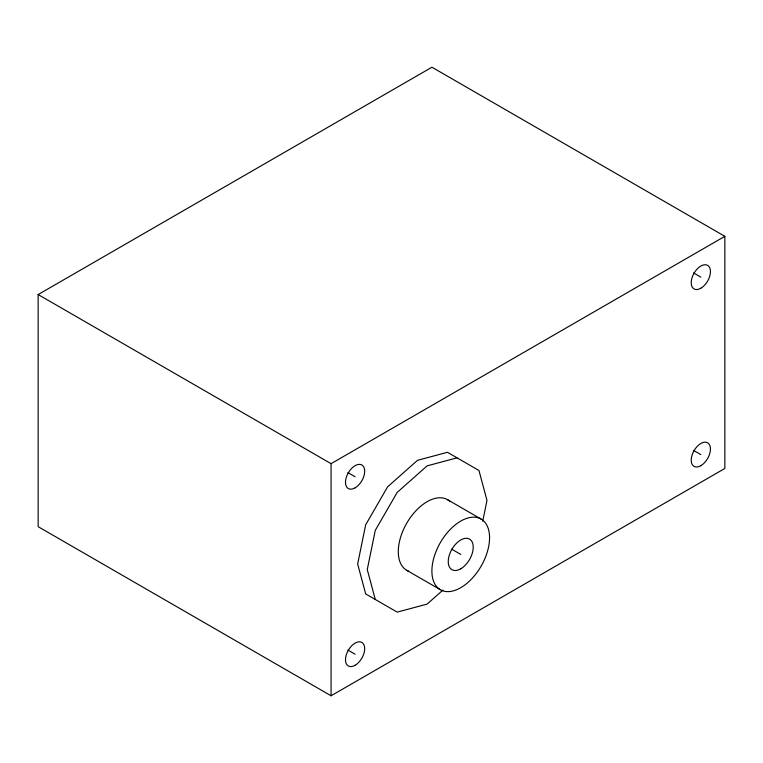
<?xml version="1.0" encoding="UTF-8"?>
<svg xmlns="http://www.w3.org/2000/svg" width="763" height="763" viewBox="0 0 763 763"><rect width="100%" height="100%" fill="white"/><g stroke="black" fill="none" stroke-linecap="round" stroke-linejoin="round"><path stroke-width="1.14" d="M482.731 521.177L486.975 500.423L478.964 470.494L447.442 452.297L417.514 460.318L387.585 486.861L365.677 524.81L357.656 564L365.677 593.929L397.189 612.126L427.118 604.105L442.969 590.057M38.15 294.556L431.925 67.211L724.85 236.33L724.85 468.444L331.075 695.789L38.15 526.67L38.15 294.556L331.075 463.675L724.85 236.33M457.047 457.848L427.118 465.869L397.189 492.402L375.282 530.352L367.261 569.541L375.282 599.47M693.615 272.973L700.844 277.141M693.624 450.418L700.844 454.586M447.509 499.67L481.119 519.078A40.782 23.539 -60 0 1 468.196 582.245A40.782 23.539 -60 0 1 432.879 561.854A40.782 23.539 -60 0 1 481.119 519.078M347.871 472.593L355.091 476.761M451.562 549.102L460.738 554.396M406.727 570.295L440.346 589.704M347.871 650.038L355.091 654.206M331.075 463.675L331.075 695.789M408.577 571.191A40.782 23.539 -60 0 1 407.184 522.445A40.782 23.539 -60 0 1 449.998 501.51M700.844 465.678A13.581 7.84 -60 0 0 709.161 444.238A13.581 7.84 -60 0 0 692.518 453.842A13.581 7.84 -60 0 0 700.844 465.678M355.091 665.288A13.581 7.84 -60 0 0 363.407 643.858A13.581 7.84 -60 0 0 346.774 653.462A13.581 7.84 -60 0 0 355.091 665.288M355.091 487.853A13.581 7.84 -60 0 0 363.407 466.412A13.581 7.84 -60 0 0 346.774 476.017A13.581 7.84 -60 0 0 355.091 487.853M700.844 288.233A13.581 7.84 -60 0 0 709.161 266.792A13.581 7.84 -60 0 0 692.518 276.397A13.581 7.84 -60 0 0 700.844 288.233M460.738 568.807A17.654 10.196 -60 0 0 471.544 540.938A17.654 10.196 -60 0 0 449.922 553.423A17.654 10.196 -60 0 0 460.738 568.807"/></g></svg>
